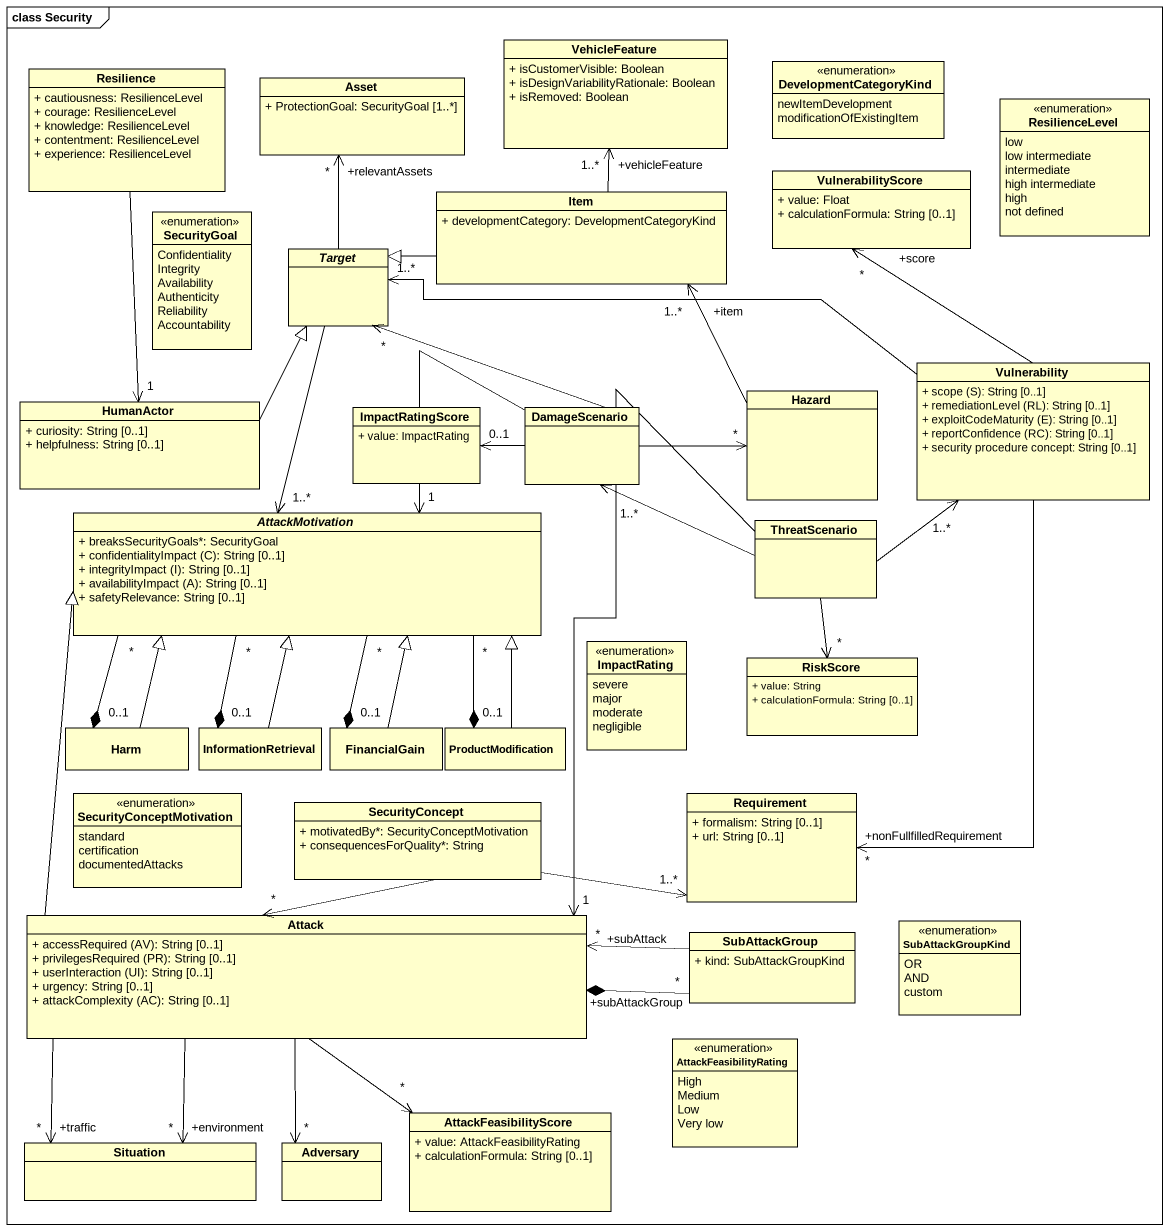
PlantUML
@startuml
mainframe class Security
hide circle
hide empty members
skinparam classAttributeIconSize 0
class VehicleFeature {
  + isCustomerVisible: Boolean
  + isDesignVariabilityRationale: Boolean
  + isRemoved: Boolean
}
enum DevelopmentCategoryKind {
  newItemDevelopment
  modificationOfExistingItem
}
class Resilience {
  + cautiousness: ResilienceLevel
  + courage: ResilienceLevel
  + knowledge: ResilienceLevel
  + contentment: ResilienceLevel
  + experience: ResilienceLevel
}
class Asset {
  + ProtectionGoal: SecurityGoal [1..*]
}
enum ResilienceLevel {
  low
  low intermediate
  intermediate
  high intermediate
  high
  not defined
}
enum SecurityGoal {
  Confidentiality
  Integrity
  Availability
  Authenticity
  Reliability
  Accountability
}
class Item {
  + developmentCategory: DevelopmentCategoryKind
}
class VulnerabilityScore {
  + value: Float
  + calculationFormula: String [0..1]
}
abstract class Target
class Vulnerability {
  {field} + scope (S): String [0..1]
  {field} + remediationLevel (RL): String [0..1]
  {field} + exploitCodeMaturity (E): String [0..1]
  {field} + reportConfidence (RC): String [0..1]
  + security procedure concept: String [0..1]
}
class HumanActor {
  + curiosity: String [0..1]
  + helpfulness: String [0..1]
}
class ImpactRatingScore {
  + value: ImpactRating
}
class DamageScenario
class Hazard
abstract class AttackMotivation {
  + breaksSecurityGoals*: SecurityGoal
  {field} + confidentialityImpact (C): String [0..1]
  {field} + integrityImpact (I): String [0..1]
  {field} + availabilityImpact (A): String [0..1]
  + safetyRelevance: String [0..1]
}
class ThreatScenario
enum ImpactRating {
  severe
  major
  moderate
  negligible
}
class RiskScore {
  + value: String
  + calculationFormula: String [0..1]
}
class Harm
class InformationRetrieval
class FinancialGain
class ProductModification
enum SecurityConceptMotivation {
  standard
  certification
  documentedAttacks
}
class SecurityConcept {
  + motivatedBy*: SecurityConceptMotivation
  + consequencesForQuality*: String
}
class Requirement {
  + formalism: String [0..1]
  + url: String [0..1]
}
class Attack {
  {field} + accessRequired (AV): String [0..1]
  {field} + privilegesRequired (PR): String [0..1]
  {field} + userInteraction (UI): String [0..1]
  + urgency: String [0..1]
  {field} + attackComplexity (AC): String [0..1]
}
class SubAttackGroup {
  + kind: SubAttackGroupKind
}
enum SubAttackGroupKind {
  OR
  AND
  custom
}
enum AttackFeasibilityRating {
  High
  Medium
  Low
  Very low
}
class Situation
class Adversary
class AttackFeasibilityScore {
  + value: AttackFeasibilityRating
  + calculationFormula: String [0..1]
}
Resilience --> "1" HumanActor
Item -up-> "+vehicleFeature\n1..*" VehicleFeature
Item -left-|> Target
Target -up-> "+relevantAssets\n*" Asset
Target --> "1..*" AttackMotivation
Vulnerability -up-> "+score\n*" VulnerabilityScore
Vulnerability -left-> "1..*" Target
Vulnerability --> "+nonFullfilledRequirement\n*" Requirement
HumanActor -up-|> Target
DamageScenario -up-> "*" Target
DamageScenario -left-> "0..1" ImpactRatingScore
DamageScenario -right-> "*" Hazard
DamageScenario -left-> "1" AttackMotivation
Hazard -up-> "+item\n1..*" Item
ThreatScenario -right-> "1..*" Vulnerability
ThreatScenario -left-> "1..*" DamageScenario
ThreatScenario --> "*" RiskScore
ThreatScenario --> "1" Attack
Harm -up-|> AttackMotivation
Harm "0..1" *-up- "*" AttackMotivation
InformationRetrieval -up-|> AttackMotivation
InformationRetrieval "0..1" *-up- "*" AttackMotivation
FinancialGain -up-|> AttackMotivation
FinancialGain "0..1" *-up- "*" AttackMotivation
ProductModification "0..1" *-up- "*" AttackMotivation
ProductModification -up-|> AttackMotivation
SecurityConcept -right-> "1..*" Requirement
SecurityConcept --> "*" Attack
Attack -up-|> AttackMotivation
Attack --> "+traffic\n*" Situation
Attack --> "+environment\n*" Situation
Attack --> "*" Adversary
Attack --> "*" AttackFeasibilityScore
SubAttackGroup "*" -left-* Attack : +subAttackGroup
SubAttackGroup -left-> "*" Attack : +subAttack
@enduml
